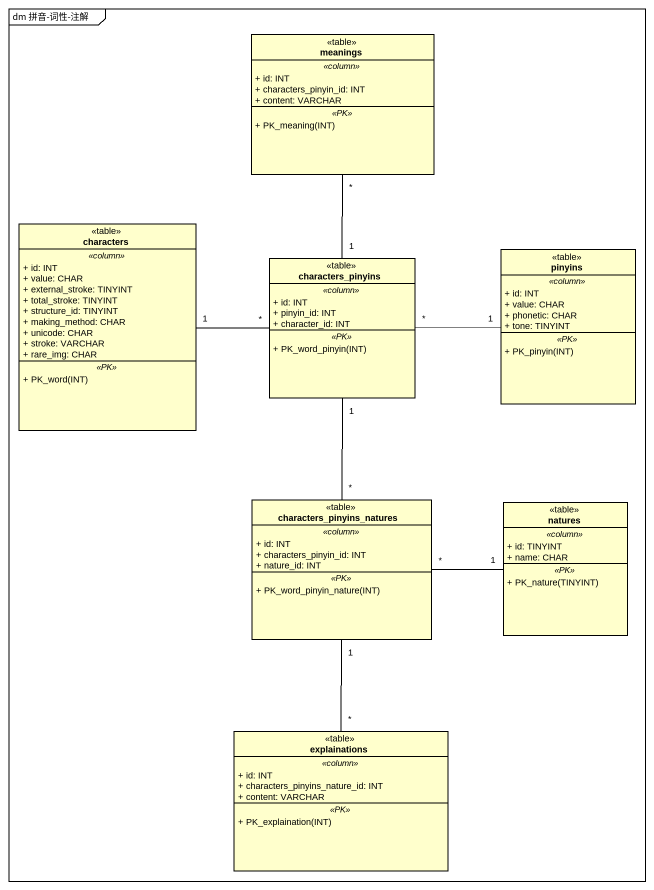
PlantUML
@startuml
mainframe dm 拼音-词性-注解
hide circle
hide empty members
skinparam classAttributeIconSize 0
class meanings <<table>> {
  .. <<column>> ..
  + id: INT
  + characters_pinyin_id: INT
  + content: VARCHAR
  .. <<PK>> ..
  + PK_meaning(INT)
}
class characters <<table>> {
  .. <<column>> ..
  + id: INT
  + value: CHAR
  + external_stroke: TINYINT
  + total_stroke: TINYINT
  + structure_id: TINYINT
  + making_method: CHAR
  + unicode: CHAR
  + stroke: VARCHAR
  + rare_img: CHAR
  .. <<PK>> ..
  + PK_word(INT)
}
class characters_pinyins <<table>> {
  .. <<column>> ..
  + id: INT
  + pinyin_id: INT
  + character_id: INT
  .. <<PK>> ..
  + PK_word_pinyin(INT)
}
class pinyins <<table>> {
  .. <<column>> ..
  + id: INT
  + value: CHAR
  + phonetic: CHAR
  + tone: TINYINT
  .. <<PK>> ..
  + PK_pinyin(INT)
}
class characters_pinyins_natures <<table>> {
  .. <<column>> ..
  + id: INT
  + characters_pinyin_id: INT
  + nature_id: INT
  .. <<PK>> ..
  + PK_word_pinyin_nature(INT)
}
class natures <<table>> {
  .. <<column>> ..
  + id: TINYINT
  + name: CHAR
  .. <<PK>> ..
  + PK_nature(TINYINT)
}
class explainations <<table>> {
  .. <<column>> ..
  + id: INT
  + characters_pinyins_nature_id: INT
  + content: VARCHAR
  .. <<PK>> ..
  + PK_explaination(INT)
}
characters "1" -right- "*" characters_pinyins
characters_pinyins "1" -up- "*" meanings
characters_pinyins "*" -right- "1" pinyins
characters_pinyins "1" -- "*" characters_pinyins_natures
characters_pinyins_natures "*" -right- "1" natures
explainations "*" -up- "1" characters_pinyins_natures
@enduml
